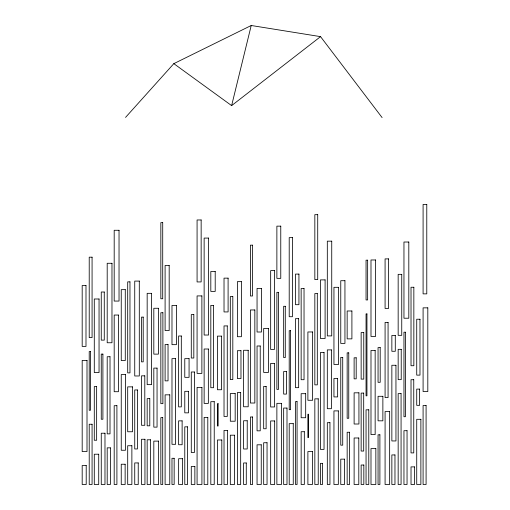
<?xml version="1.0" encoding="UTF-8"?>
<svg xmlns="http://www.w3.org/2000/svg" width="510" height="510" viewBox="0 0 510 510"><rect width="100%" height="100%" fill="white"/><g stroke="black" fill="none" stroke-linecap="round" stroke-linejoin="round"><path stroke-width="0.76" d="M125.543 117.408L173.827 63.648L231.623 105.615L251.226 25.5L320.554 36.637L382.105 117.593M231.623 105.615L320.554 36.637M173.827 63.648L251.226 25.5M426.781 204.44L423.09 204.44L423.09 293.868L426.781 293.868L426.781 204.44M317.717 214.665L314.836 214.665L314.836 279.608L317.717 279.608L317.717 214.665M201.15 219.969L197.077 219.969L197.077 281.934L201.15 281.934L201.15 219.969M162.715 222.647L160.841 222.647L160.841 298.764L162.715 298.764L162.715 222.647M280.768 226.147L276.873 226.147L276.873 278.358L280.768 278.358L280.768 226.147M119.034 230.278L114.189 230.278L114.189 301.066L119.034 301.066L119.034 230.278M292.44 237.634L289.208 237.634L289.208 316.723L292.44 316.723L292.44 237.634M208.603 238.081L204.134 238.081L204.134 335.032L208.603 335.032L208.603 238.081M331.736 241.16L327.312 241.16L327.312 335.911L331.736 335.911L331.736 241.16M408.81 242.02L403.958 242.02L403.958 318.221L408.81 318.221L408.81 242.02M252.546 245.163L250.404 245.163L250.404 295.985L252.546 295.985L252.546 245.163M92.074 257.18L89.218 257.18L89.218 337.607L92.074 337.607L92.074 257.18M388.582 258.889L385.082 258.889L385.082 308.429L388.582 308.429L388.582 258.889M375.57 259.972L370.993 259.972L370.993 336.453L375.57 336.453L375.57 259.972M367.64 260.183L366.053 260.183L366.053 299.937L367.64 299.937L367.64 260.183M111.977 263.287L107.196 263.287L107.196 342.758L111.977 342.758L111.977 263.287M169.18 265.468L165.1 265.468L165.1 330.556L169.18 330.556L169.18 265.468M274.456 270.619L270.663 270.619L270.663 349.439L274.456 349.439L274.456 270.619M215.207 271.479L210.815 271.479L210.815 291.408L215.207 291.408L215.207 271.479M298.936 274.087L295.469 274.087L295.469 304.693L298.936 304.693L298.936 274.087M401.746 274.342L398.163 274.342L398.163 335.344L401.746 335.344L401.746 274.342M228.097 278.141L224.024 278.141L224.024 311.935L228.097 311.935L228.097 278.141M325.099 279.888L320.446 279.888L320.446 338.493L325.099 338.493L325.099 279.888M344.945 280.71L340.763 280.71L340.763 343.402L344.945 343.402L344.945 280.71M139.3 281.087L134.736 281.087L134.736 375.978L139.3 375.978L139.3 281.087M241.383 281.647L237.386 281.647L237.386 336.715L241.383 336.715L241.383 281.647M129.967 281.858L127.698 281.858L127.698 372.886L129.967 372.886L129.967 281.858M85.992 285.523L82.186 285.523L82.186 346.398L85.992 346.398L85.992 285.523M338.551 287.315L333.948 287.315L333.948 364.484L338.551 364.484L338.551 287.315M413.846 287.251L411.022 287.251L411.022 365.734L413.846 365.734L413.846 287.251M261.464 288.405L257.053 288.405L257.053 332.01L261.464 332.01L261.464 288.405M304.036 288.526L301.149 288.526L301.149 379.708L304.036 379.708L304.036 288.526M125.275 289.648L121.246 289.648L121.246 360.576L125.275 360.576L125.275 289.648M104.263 292.013L101.26 292.013L101.26 340.119L104.263 340.119L104.263 292.013M278.53 292.338L276.873 292.338L276.873 389.359L278.53 389.359L278.53 292.338M151.604 293.333L147.167 293.333L147.167 384.642L151.604 384.642L151.604 293.333M317.309 293.581L314.836 293.581L314.836 384.865L317.309 384.865L317.309 293.581M201.883 295.915L197.077 295.915L197.077 373.397L201.883 373.397L201.883 295.915M232.815 296.571L230.31 296.571L230.31 379.599L232.815 379.599L232.815 296.571M99.048 298.994L94.286 298.994L94.286 372.574L99.048 372.574L99.048 298.994M213.55 305.388L210.815 305.388L210.815 387.708L213.55 387.708L213.55 305.388M176.422 305.439L171.985 305.439L171.985 344.658L176.422 344.658L176.422 305.439M285.281 306.28L283.662 306.28L283.662 357.555L285.281 357.555L285.281 306.28M427.813 307.849L423.09 307.849L423.09 391.533L427.813 391.533L427.813 307.849M158.387 308.269L153.816 308.269L153.816 354.125L158.387 354.125L158.387 308.269M254.841 309.959L250.404 309.959L250.404 403.021L254.841 403.021L254.841 309.959M351.906 310.985L347.157 310.985L347.157 338.869L351.906 338.869L351.906 310.985M162.888 312.745L160.841 312.745L160.841 403.652L162.888 403.652L162.888 312.745M366.951 313.918L366.053 313.918L366.053 395.836L366.951 395.836L366.951 313.918M193.819 314.581L191.282 314.581L191.282 358.02L193.819 358.02L193.819 314.581M118.428 315.046L114.189 315.046L114.189 391.712L118.428 391.712L118.428 315.046M143.208 317.112L141.512 317.112L141.512 361.858L143.208 361.858L143.208 317.112M298.662 318.673L295.469 318.673L295.469 387.664L298.662 387.664L298.662 318.673M419.979 319.222L416.727 319.222L416.727 375.124L419.979 375.124L419.979 319.222M388.072 322.409L385.082 322.409L385.082 397.59L388.072 397.59L388.072 322.409M227.269 325.916L224.024 325.916L224.024 416.453L227.269 416.453L227.269 325.916M268.451 328.44L263.676 328.44L263.676 372.408L268.451 372.408L268.451 328.44M290.604 330.703L289.208 330.703L289.208 409.67L290.604 409.67L290.604 330.703M312.624 331.965L307.893 331.965L307.893 400.273L312.624 400.273L312.624 331.965M405.412 332.201L403.958 332.201L403.958 416.721L405.412 416.721L405.412 332.201M363.764 332.565L361.144 332.565L361.144 379.108L363.764 379.108L363.764 332.565M395.288 335.459L391.858 335.459L391.858 351.282L395.288 351.282L395.288 335.459M181.311 336.001L178.634 336.001L178.634 406.891L181.311 406.891L181.311 336.001M221.544 336.115L217.419 336.115L217.419 389.748L221.544 389.748L221.544 336.115M168.032 344.537L165.1 344.537L165.1 380.855L168.032 380.855L168.032 344.537M260.221 345.99L257.053 345.99L257.053 430.829L260.221 430.829L260.221 345.99M380.199 347.597L378.057 347.597L378.057 382.315L380.199 382.315L380.199 347.597M208.354 349.012L204.134 349.012L204.134 403.397L208.354 403.397L208.354 349.012M401.223 349.325L398.163 349.325L398.163 379.644L401.223 379.644L401.223 349.325M331.392 349.892L327.312 349.892L327.312 408.701L331.392 408.701L331.392 349.892M248.191 350.274L243.595 350.274L243.595 406.776L248.191 406.776L248.191 350.274M375.156 350.434L370.993 350.434L370.993 434.616L375.156 434.616L375.156 350.434M240.975 350.689L237.386 350.689L237.386 378.573L240.975 378.573L240.975 350.689M90.474 351.581L89.218 351.581L89.218 410.257L90.474 410.257L90.474 351.581M324.035 352.474L320.446 352.474L320.446 449.367L324.035 449.367L324.035 352.474M348.751 352.85L347.157 352.85L347.157 418.27L348.751 418.27L348.751 352.85M102.905 354.099L101.26 354.099L101.26 419.239L102.905 419.239L102.905 354.099M110.013 356.732L107.196 356.732L107.196 433.863L110.013 433.863L110.013 356.732M342.72 357.376L340.763 357.376L340.763 445.16L342.72 445.16L342.72 357.376M356.197 357.81L354.118 357.81L354.118 378.841L356.197 378.841L356.197 357.81M175.599 358.638L171.985 358.638L171.985 444.306L175.599 444.306L175.599 358.638M189.07 358.657L184.779 358.657L184.779 377.336L189.07 377.336L189.07 358.657M87.006 360.379L82.186 360.379L82.186 451.554L87.006 451.554L87.006 360.379M274.59 363.413L270.663 363.413L270.663 406.961L274.59 406.961L274.59 363.413M395.951 365.262L391.858 365.262L391.858 440.952L395.951 440.952L395.951 365.262M157.054 368.105L153.816 368.105L153.816 427.131L157.054 427.131L157.054 368.105M286.467 371.535L283.662 371.535L283.662 394.077L286.467 394.077L286.467 371.535M194.418 372L191.282 372L191.282 452.504L194.418 452.504L194.418 372M125.485 374.557L121.246 374.557L121.246 450.247L125.485 450.247L125.485 374.557M144.795 375.838L141.512 375.838L141.512 425.289L144.795 425.289L144.795 375.838M337.639 378.465L333.948 378.465L333.948 396.92L337.639 396.92L337.639 378.465M413.757 379.714L411.022 379.714L411.022 452.906L413.757 452.906L413.757 379.714M266.124 386.382L263.676 386.382L263.676 428.757L266.124 428.757L266.124 386.382M96.645 386.554L94.286 386.554L94.286 440.245L96.645 440.245L96.645 386.554M132.523 386.867L127.698 386.867L127.698 431.76L132.523 431.76L132.523 386.867M201.922 387.377L197.077 387.377L197.077 484.5L201.922 484.5L201.922 387.377M419.628 389.104L416.727 389.104L416.727 405.329L419.628 405.329L419.628 389.104M137.445 389.959L134.736 389.959L134.736 448.953L137.445 448.953L137.445 389.959M188.502 391.317L184.779 391.317L184.779 412.851L188.502 412.851L188.502 391.317M240.669 392.553L237.386 392.553L237.386 484.5L240.669 484.5L240.669 392.553M358.932 392.821L354.118 392.821L354.118 424.014L358.932 424.014L358.932 392.821M363.694 393.089L361.144 393.089L361.144 451.044L363.694 451.044L363.694 393.089M235.174 393.58L230.31 393.58L230.31 421.215L235.174 421.215L235.174 393.58M305.681 393.688L301.149 393.688L301.149 417.741L305.681 417.741L305.681 393.688M401.07 393.618L398.163 393.618L398.163 484.5L401.07 484.5L401.07 393.618M169.773 394.836L165.1 394.836L165.1 484.5L169.773 484.5L169.773 394.836M382.87 396.295L378.057 396.295L378.057 420.826L382.87 420.826L382.87 396.295M149.787 398.622L147.167 398.622L147.167 425.818L149.787 425.818L149.787 398.622M318.234 398.845L314.836 398.845L314.836 484.5L318.234 484.5L318.234 398.845M297.075 401.644L295.469 401.644L295.469 484.5L297.075 484.5L297.075 401.644M214.232 401.689L210.815 401.689L210.815 484.5L214.232 484.5L214.232 401.689M281.45 403.34L276.873 403.34L276.873 484.5L281.45 484.5L281.45 403.34M218.127 403.729L217.419 403.729L217.419 425.997L218.127 425.997L218.127 403.729M426.086 405.514L423.09 405.514L423.09 484.5L426.086 484.5L426.086 405.514M116.911 405.692L114.189 405.692L114.189 484.5L116.911 484.5L116.911 405.692M286.996 408.057L283.662 408.057L283.662 484.5L286.996 484.5L286.996 408.057M368.781 409.817L366.053 409.817L366.053 484.5L368.781 484.5L368.781 409.817M338.334 410.894L333.948 410.894L333.948 484.5L338.334 484.5L338.334 410.894M389.646 411.57L385.082 411.57L385.082 484.5L389.646 484.5L389.646 411.57M308.544 414.254L307.893 414.254L307.893 437.599L308.544 437.599L308.544 414.254M252.603 416.995L250.404 416.995L250.404 484.5L252.603 484.5L252.603 416.995M207.799 417.378L204.134 417.378L204.134 484.5L207.799 484.5L207.799 417.378M162.715 417.633L160.841 417.633L160.841 484.5L162.715 484.5L162.715 417.633M420.877 419.303L416.727 419.303L416.727 484.5L420.877 484.5L420.877 419.303M247.229 420.756L243.595 420.756L243.595 448.991L247.229 448.991L247.229 420.756M182.127 420.865L178.634 420.865L178.634 444.739L182.127 444.739L182.127 420.865M274.66 420.941L270.663 420.941L270.663 484.5L274.66 484.5L274.66 420.941M329.951 422.682L327.312 422.682L327.312 484.5L329.951 484.5L329.951 422.682M293.256 423.651L289.208 423.651L289.208 484.5L293.256 484.5L293.256 423.651M92.074 424.237L89.218 424.237L89.218 484.5L92.074 484.5L92.074 424.237M187.54 426.832L184.779 426.832L184.779 484.5L187.54 484.5L187.54 426.832M227.447 430.434L224.024 430.434L224.024 484.5L227.447 484.5L227.447 430.434M407.044 430.701L403.958 430.701L403.958 484.5L407.044 484.5L407.044 430.701M304.33 431.715L301.149 431.715L301.149 484.5L304.33 484.5L304.33 431.715M349.554 432.25L347.157 432.25L347.157 484.5L349.554 484.5L349.554 432.25M104.983 433.219L101.26 433.219L101.26 484.5L104.983 484.5L104.983 433.219M379.899 434.807L378.057 434.807L378.057 484.5L379.899 484.5L379.899 434.807M234.472 435.189L230.31 435.189L230.31 484.5L234.472 484.5L234.472 435.189M358.798 437.988L354.118 437.988L354.118 484.5L358.798 484.5L358.798 437.988M144.955 439.263L141.512 439.263L141.512 484.5L144.955 484.5L144.955 439.263M150.501 439.798L147.167 439.798L147.167 484.5L150.501 484.5L150.501 439.798M221.812 439.977L217.419 439.977L217.419 484.5L221.812 484.5L221.812 439.977M158.629 441.112L153.816 441.112L153.816 484.5L158.629 484.5L158.629 441.112M267.049 442.737L263.676 442.737L263.676 484.5L267.049 484.5L267.049 442.737M261.248 444.809L257.053 444.809L257.053 484.5L261.248 484.5L261.248 444.809M131.873 445.74L127.698 445.74L127.698 484.5L131.873 484.5L131.873 445.74M110.389 447.844L107.196 447.844L107.196 484.5L110.389 484.5L110.389 447.844M375.844 448.596L370.993 448.596L370.993 484.5L375.844 484.5L375.844 448.596M312.432 451.579L307.893 451.579L307.893 484.5L312.432 484.5L312.432 451.579M98.723 454.219L94.286 454.219L94.286 484.5L98.723 484.5L98.723 454.219M394.969 454.933L391.858 454.933L391.858 484.5L394.969 484.5L394.969 454.933M174.152 458.286L171.985 458.286L171.985 484.5L174.152 484.5L174.152 458.286M182.567 458.713L178.634 458.713L178.634 484.5L182.567 484.5L182.567 458.713M344.499 459.14L340.763 459.14L340.763 484.5L344.499 484.5L344.499 459.14M138.236 462.933L134.736 462.933L134.736 484.5L138.236 484.5L138.236 462.933M246.279 462.972L243.595 462.972L243.595 484.5L246.279 484.5L246.279 462.972M322.498 463.348L320.446 463.348L320.446 484.5L322.498 484.5L322.498 463.348M125.135 464.228L121.246 464.228L121.246 484.5L125.135 484.5L125.135 464.228M363.834 465.024L361.144 465.024L361.144 484.5L363.834 484.5L363.834 465.024M86.209 465.528L82.186 465.528L82.186 484.5L86.209 484.5L86.209 465.528M194.865 466.484L191.282 466.484L191.282 484.5L194.865 484.5L194.865 466.484M414.515 466.886L411.022 466.886L411.022 484.5L414.515 484.5L414.515 466.886"/></g></svg>
